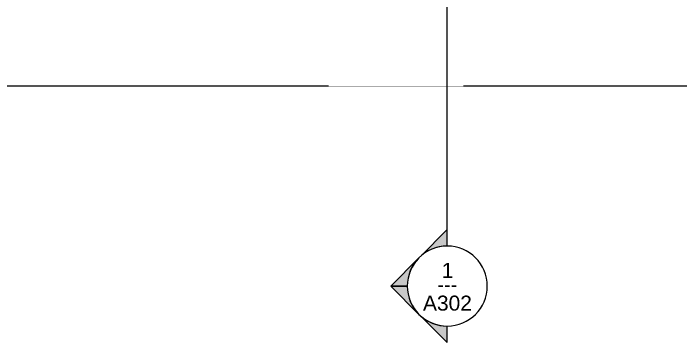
# Model space of a CAD drawing. Header units: inches. Extents: x -4254 to -1719, y 9514 to 12654.
# Drawn here: x -3436 to -2935, y 9514 to 9761 of the extents above; entities that cross this region are included whole.
import ezdxf

# ---------------------------------------------------------------- set-up
doc = ezdxf.new("R2010")
doc.units = ezdxf.units.IN
doc.header["$MEASUREMENT"] = 0
doc.linetypes.add('Aligning Line 1_8_', pattern=[0.25, 0.125, -0.125])
for name, color, linetype, lineweight in [('0-1', 7, 'Continuous', 5), ('G-ANNO-SYMB', 111, 'Aligning Line 1_8_', 9), ('G-ANNO-SYMB-1', 147, 'Aligning Line 1_8_', 9), ('G-ANNO-SYMB-2', 111, 'Continuous', 9)]:
    doc.layers.add(name, color=color, linetype=linetype, lineweight=lineweight)
doc.styles.add('Arial', font='arial.ttf', dxfattribs={"height": 11.25})
doc.styles.add('Century Gothic_1', font='ufonts.com_century-gothic.ttf', dxfattribs={"height": 11.25})

# ---------------------------------------------------------------- blocks, each defined once
blk = doc.blocks.new('CTR - 1st Phase - Common Walls_rvt-1-FLOOR PLAN - ROOF')
at = {"layer": 'G-ANNO-SYMB-1'}
for p, q in [((-1910.9, 9706.24), (-4072.07, 9706.24)), ((-1910.9, 9706.24), (-4072.07, 9706.24)), ((-1910.96, 9706.24), (-4071.96, 9706.24))]:
    blk.add_line(p, q, dxfattribs=at)
blk = doc.blocks.new('CTR - 1st Phase -Stairs _ Elevators_rvt-1-FLOOR PLAN - ROOF')
at = {"layer": 'G-ANNO-SYMB-1'}
blk.add_line((-1910.96, 9706.24), (-4071.96, 9706.24), dxfattribs=at)
blk = doc.blocks.new('Section - Section Head - Filled-22785-FLOOR PLAN - ROOF')
at = {"layer": 'G-ANNO-SYMB-2'}
h = blk.add_hatch(color=256, dxfattribs=at)
edge = h.paths.add_edge_path(flags=0)
edge.add_line((-0.4268, 0.1768), (-0.25, 0.3536))
edge.add_line((-0.25, 0.3536), (-0.25, 0.25))
edge.add_arc((-0.25, 0), 0.25, 90, 135)
h = blk.add_hatch(color=256, dxfattribs=at)
edge = h.paths.add_edge_path(flags=0)
edge.add_arc((-0.25, 0), 0.25, 45, 90)
edge.add_line((-0.25, 0.25), (-0.25, 0.3536))
edge.add_line((-0.25, 0.3536), (-0.0732, 0.1768))
h = blk.add_hatch(color=256, dxfattribs=at)
edge = h.paths.add_edge_path(flags=0)
edge.add_arc((-0.25, 0), 0.2503, 137.9216, 180)
edge.add_line((-0.5003, 0), (-0.6036, 0))
edge.add_line((-0.6036, 0), (-0.4358, 0.1678))
h = blk.add_hatch(color=256, dxfattribs=at)
edge = h.paths.add_edge_path(flags=0)
edge.add_line((-0.0642, 0.1678), (0.1036, 0))
edge.add_line((0.1036, 0), (0.0003, 0))
edge.add_arc((-0.25, 0), 0.2503, 0, 42.0784)
for p, q in [((-0.25, 0.3536), (-0.4268, 0.1768)), ((-0.25, 0.25), (-0.25, 0.3536)), ((-0.0732, 0.1768), (-0.25, 0.3536)), ((-0.25, 0.3536), (-0.25, 0.25)), ((-0.4358, 0.1678), (-0.6036, 0)), ((0.1036, 0), (-0.0642, 0.1678)), ((-0.6036, 0), (-0.5003, 0)), ((0.0003, 0), (0.1036, 0))]:
    blk.add_line(p, q, dxfattribs=at)
for centre, radius, start, end in [((-0.2503, 0), 0.25, 360, 180), ((-0.25, 0), 0.25, 90, 135), ((-0.25, 0), 0.25, 45, 90), ((-0.25, 0), 0.2503, 137.9216, 180), ((-0.25, 0), 0.2503, 0, 42.0784), ((-0.2503, 0), 0.25, 180, 360)]:
    blk.add_arc(centre, radius, start, end, dxfattribs=at)

msp = doc.modelspace()

# ---------------------------------------------------------------- linework, layer by layer
at = {"layer": 'G-ANNO-SYMB'}
msp.add_line((-1910.9, 9706.24), (-4072.07, 9706.24), dxfattribs=at)
at = {"layer": 'G-ANNO-SYMB-2'}
msp.add_line((-3110.15, 9586.24), (-3110.15, 12446.53), dxfattribs=at)

# ---------------------------------------------------------------- block references
at = {"layer": '0-1'}
for name in ['CTR - 1st Phase - Common Walls_rvt-1-FLOOR PLAN - ROOF', 'CTR - 1st Phase -Stairs _ Elevators_rvt-1-FLOOR PLAN - ROOF']:
    msp.add_blockref(name, (0, 0), dxfattribs=at)
at = {"layer": 'G-ANNO-SYMB-2', "xscale": 120, "yscale": 120, "zscale": 120, "rotation": 90}
msp.add_blockref('Section - Section Head - Filled-22785-FLOOR PLAN - ROOF', (-3110.15, 9586.24), dxfattribs=at)

# ---------------------------------------------------------------- texts
at = {"layer": 'G-ANNO-SYMB-2', "char_height": 11.25, "attachment_point": 1}
for s, insert, width, style in [('1', (-3114.3, 9573.63), 10.605, 'Arial'), ('---', (-3117.61, 9562.99), 19.3162, 'Century Gothic_1'), ('A302', (-3128.36, 9549.08), 44.6925, 'Arial')]:
    msp.add_mtext(s, dxfattribs=dict(at, insert=insert, width=width, style=style))

doc.saveas('drawing.dxf')
